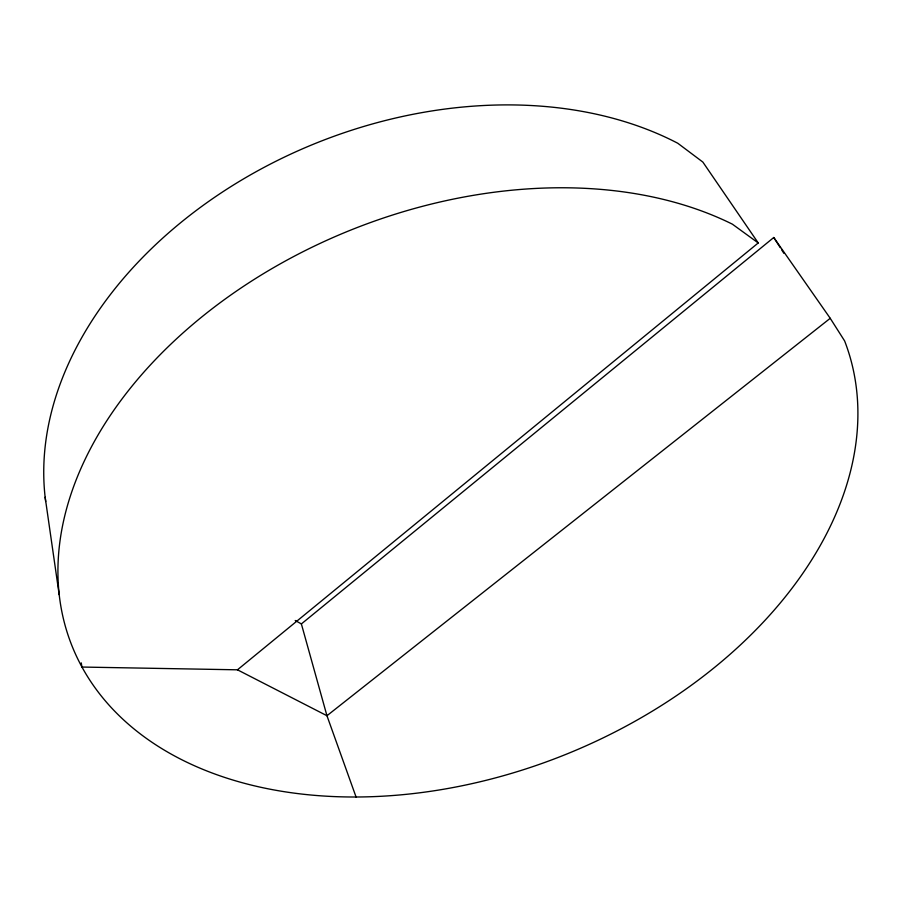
<?xml version="1.0" encoding="UTF-8"?>
<svg xmlns="http://www.w3.org/2000/svg" width="903" height="903" viewBox="0 0 903 903"><rect width="100%" height="100%" fill="white"/><g stroke="black" fill="none" stroke-linecap="round" stroke-linejoin="round"><path stroke-width="1.35" d="M81.27 662.881L81.902 667.046L237.466 669.812L758.227 242.952L702.85 162.066L677.758 143.238A392.737 283.768 -21.6 0 0 251.858 174.087A392.737 283.768 -21.6 0 0 45.681 501.515M356.075 797.033L326.954 715.729L301.376 623.928L773.769 237.5L830.229 318.308L844.621 340.928A415.346 283.339 -21.6 0 1 425.832 791.987A415.346 283.339 -21.6 0 1 92.388 445.055A415.346 283.339 -21.6 0 1 732.401 224.181L758.227 242.952M830.229 318.308L326.954 715.729L237.466 669.812M295.225 620.496L301.376 623.928M773.769 237.5L780.271 247.67M781.716 249.928L783.883 253.325M45.15 497.214L59.18 594.705"/></g></svg>
